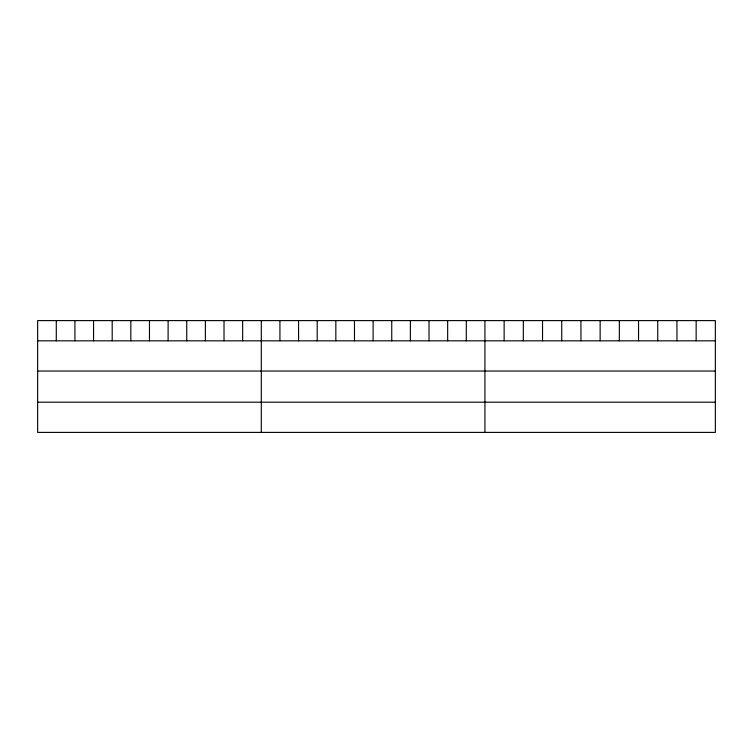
<?xml version="1.0" encoding="UTF-8"?>
<svg xmlns="http://www.w3.org/2000/svg" width="753" height="753" viewBox="0 0 753 753"><rect width="100%" height="100%" fill="white"/><g stroke="black" fill="none" stroke-linecap="round" stroke-linejoin="round"><path stroke-width="1.13" d="M715.35 340.827L715.35 432.401L37.65 432.401L37.65 320.599L715.35 320.599L715.35 340.827L37.65 340.827M37.65 371.05L715.35 371.05M37.65 402.187L715.35 402.187M696.149 320.599L696.149 340.827M676.947 320.599L676.947 340.827M657.745 320.599L657.745 340.827M638.544 320.599L638.544 340.827M619.342 320.599L619.342 340.827M600.141 320.599L600.141 340.827M580.94 320.599L580.94 340.827M561.738 320.599L561.738 340.827M542.537 320.599L542.537 340.827M523.335 320.599L523.335 340.827M504.134 320.599L504.134 340.827M484.932 320.599L484.932 432.401M466.295 320.599L466.295 340.827M447.659 320.599L447.659 340.827M429.022 320.599L429.022 340.827M410.385 320.599L410.385 340.827M391.748 320.599L391.748 340.827M373.111 320.599L373.111 340.827M354.475 320.599L354.475 340.827M335.838 320.599L335.838 340.827M317.201 320.599L317.201 340.827M298.565 320.599L298.565 340.827M279.928 320.599L279.928 340.827M261.291 320.599L261.291 432.401M242.654 320.599L242.654 340.827M224.018 320.599L224.018 340.827M205.381 320.599L205.381 340.827M186.744 320.599L186.744 340.827M168.107 320.599L168.107 340.827M149.471 320.599L149.471 340.827M130.834 320.599L130.834 340.827M112.197 320.599L112.197 340.827M93.56 320.599L93.56 340.827M74.924 320.599L74.924 340.827M56.287 320.599L56.287 340.827"/></g></svg>
